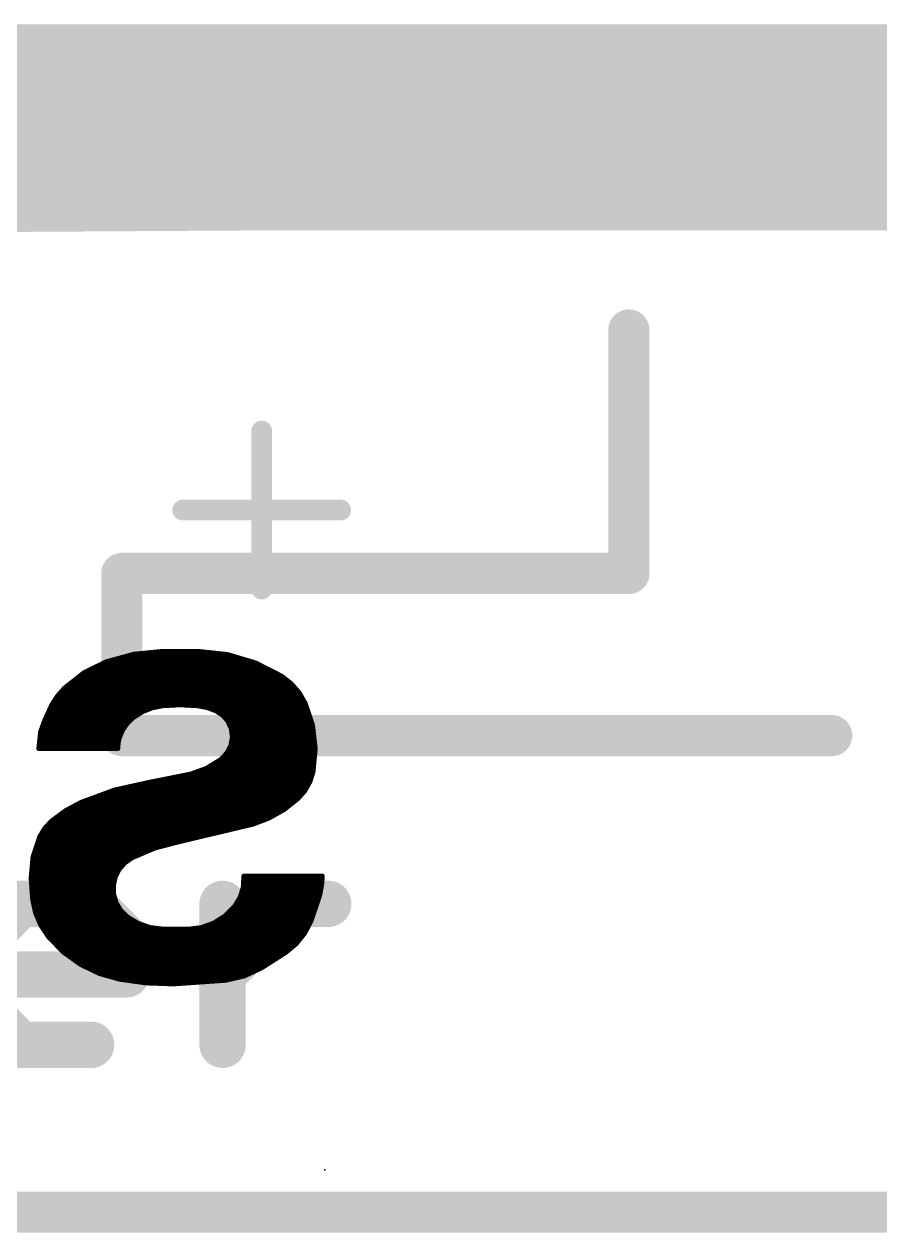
# Model space of a CAD drawing. Extents: x -0.1 to 26.8, y -8.9 to 12.8.
# Drawn here: x 17.88 to 22.1, y -0.1 to 5.86 of the extents above; entities that cross this region are included whole.
import ezdxf

# ---------------------------------------------------------------- set-up
doc = ezdxf.new("R2010")
doc.units = 0
for name, color, linetype in [('1', 12, 'CONTINUOUS'), ('16', 132, 'CONTINUOUS'), ('20', 53, 'CONTINUOUS'), ('21', 41, 'CONTINUOUS'), ('22', 40, 'CONTINUOUS'), ('24', 53, 'CONTINUOUS'), ('51', 53, 'CONTINUOUS')]:
    doc.layers.add(name, color=color, linetype=linetype)

# ---------------------------------------------------------------- blocks, each defined once
blk = doc.blocks.new('RECT')
blk.add_solid([(-0.5, -0.5), (0.5, -0.5), (-0.5, 0.5), (0.5, 0.5)])

msp = doc.modelspace()

# ---------------------------------------------------------------- linework, layer by layer
at = {"layer": '1', "const_width": 1.016}
for points in [[(16.51, 5.35), (22.844, 5.35)], [(16.636, 5.334), (19.16, 5.35)]]:
    msp.add_lwpolyline(points, dxfattribs=at)
at = {"layer": '1', "const_width": 0.508}
msp.add_lwpolyline([(19.1616, 5.096, 1), (19.1584, 5.604)], format="xyb", dxfattribs=at)
at = {"layer": '16', "const_width": 0.2032}
msp.add_lwpolyline([(0, 0), (26.67, 0)], dxfattribs=at)
at = {"layer": '20', "const_width": 0.2032}
msp.add_lwpolyline([(0, 0), (26.67, 0)], dxfattribs=at)
at = {"layer": '21'}
for points, const_width in [([(20.86, 4.35), (20.86, 3.15)], 0.2032), ([(20.86, 3.15), (18.36, 3.15)], 0.2032), ([(18.36, 3.15), (18.36, 2.35)], 0.2032), ([(18.36, 2.35), (21.86, 2.35)], 0.2032), ([(17.6873, 1.3466), (17.861, 1.5204)], 0.2286), ([(17.861, 1.5204), (18.2084, 1.5204)], 0.2286), ([(18.2084, 1.5204), (18.3821, 1.3466)], 0.2286), ([(18.8567, 0.8255), (18.8567, 1.5204)], 0.2286), ([(18.8567, 1.1729), (19.2041, 1.5204)], 0.2286), ([(19.2041, 1.5204), (19.3778, 1.5204)], 0.2286), ([(18.3821, 1.3466), (18.3821, 1.1729)], 0.2286), ([(18.3821, 1.1729), (17.6873, 1.1729)], 0.2286), ([(17.861, 0.8255), (17.6873, 0.9992)], 0.2286), ([(18.2084, 0.8255), (17.861, 0.8255)], 0.2286)]:
    msp.add_lwpolyline(points, dxfattribs=dict(at, const_width=const_width))
for points, const_width in [([(20.9108, 4.35, 1), (20.8092, 4.35)], 0.1016), ([(18.36, 3.2008, 1), (18.36, 3.0992)], 0.1016), ([(18.4108, 3.15, 1), (18.3092, 3.15)], 0.1016), ([(20.86, 3.0992, 1), (20.86, 3.2008)], 0.1016), ([(20.8092, 3.15, 1), (20.9108, 3.15)], 0.1016), ([(18.36, 2.4008, 1), (18.36, 2.2992)], 0.1016), ([(21.86, 2.2992, 1), (21.86, 2.4008)], 0.1016), ([(18.3092, 2.35, 1), (18.4108, 2.35)], 0.1016), ([(17.861, 1.5775, 1), (17.861, 1.4632)], 0.1143), ([(17.9014, 1.4799, 1), (17.8206, 1.5608)], 0.1143), ([(18.2488, 1.5608, 1), (18.168, 1.4799)], 0.1143), ([(18.2084, 1.4632, 1), (18.2084, 1.5775)], 0.1143), ([(18.9138, 1.5204, 1), (18.7995, 1.5204)], 0.1143), ([(19.2041, 1.5775, 1), (19.2041, 1.4632)], 0.1143), ([(19.2445, 1.4799, 1), (19.1637, 1.5608)], 0.1143), ([(19.3778, 1.4632, 1), (19.3778, 1.5775)], 0.1143), ([(18.4393, 1.3466, 1), (18.325, 1.3466)], 0.1143), ([(18.3417, 1.3062, 1), (18.4226, 1.3871)], 0.1143), ([(18.3821, 1.1158, 1), (18.3821, 1.2301)], 0.1143), ([(18.8163, 1.2133, 1), (18.8971, 1.1325)], 0.1143), ([(18.325, 1.1729, 1), (18.4393, 1.1729)], 0.1143), ([(17.861, 0.8827, 1), (17.861, 0.7683)], 0.1143), ([(17.8206, 0.7851, 1), (17.9014, 0.8659)], 0.1143), ([(18.2084, 0.7683, 1), (18.2084, 0.8827)], 0.1143), ([(18.7995, 0.8255, 1), (18.9138, 0.8255)], 0.1143)]:
    msp.add_lwpolyline(points, format="xyb", dxfattribs=dict(at, const_width=const_width))
at = {"layer": '22', "const_width": 0.0254}
for points in [[(18.2837, 2.7138), (18.4188, 2.7507)], [(18.3914, 2.7432), (18.9013, 2.7432)], [(18.4188, 2.7507), (18.5581, 2.7646)], [(18.5581, 2.7646), (18.7384, 2.7646)], [(18.7384, 2.7646), (18.8814, 2.7491)], [(18.8814, 2.7491), (19.0192, 2.708)], [(18.174, 2.66), (18.2837, 2.7138)], [(18.2401, 2.6924), (19.0499, 2.6924)], [(18.2984, 2.7178), (18.9865, 2.7178)], [(19.0192, 2.708), (19.1473, 2.6427)], [(18.078, 2.5843), (18.174, 2.66)], [(18.1184, 2.6162), (19.1814, 2.6162)], [(18.1506, 2.6416), (19.1487, 2.6416)], [(18.1644, 2.4878), (18.619, 2.6199)], [(18.1883, 2.667), (19.0997, 2.667)], [(18.6241, 2.6097), (18.2025, 2.4751)], [(18.6063, 2.6162), (18.6332, 2.6162)], [(18.619, 2.6199), (19.0381, 2.5106)], [(19.0026, 2.4954), (18.6241, 2.6097)], [(19.1473, 2.6427), (19.1948, 2.6058)], [(18.0431, 2.5448), (18.078, 2.5843)], [(18.0613, 2.5654), (18.4853, 2.5654)], [(18.0862, 2.5908), (18.5649, 2.5908)], [(18.4314, 2.5654), (18.828, 2.5654)], [(18.5189, 2.5908), (18.7306, 2.5908)], [(18.6867, 2.5908), (19.2078, 2.5908)], [(18.7708, 2.5654), (19.2299, 2.5654)], [(19.1948, 2.6058), (19.2343, 2.5603)], [(19.2343, 2.5603), (19.2642, 2.5081)], [(17.9789, 2.4217), (18.0145, 2.5005)], [(18.0145, 2.5005), (18.0431, 2.5448)], [(18.0236, 2.5146), (18.3262, 2.5146)], [(18.0401, 2.54), (18.4058, 2.54)], [(18.2566, 2.5146), (19.0228, 2.5146)], [(18.344, 2.54), (18.9254, 2.54)], [(18.5606, 2.4979), (18.509, 2.4876)], [(18.647, 2.5024), (18.5606, 2.4979)], [(18.7333, 2.4979), (18.647, 2.5024)], [(18.7801, 2.489), (18.7333, 2.4979)], [(18.8549, 2.54), (19.2459, 2.54)], [(18.939, 2.5146), (19.2605, 2.5146)], [(18.9543, 2.2211), (19.0026, 2.4954)], [(19.0381, 2.5106), (18.9848, 2.2058)], [(19.2642, 2.5081), (19.3, 2.3998)], [(17.9586, 2.3582), (18.1644, 2.4878)], [(17.9864, 2.4384), (18.1529, 2.4384)], [(17.9979, 2.4638), (18.1872, 2.4638)], [(18.2025, 2.4751), (18.0069, 2.3303)], [(18.0094, 2.4892), (18.2467, 2.4892)], [(18.086, 2.4384), (18.4147, 2.4384)], [(18.1263, 2.4638), (18.4537, 2.4638)], [(18.1692, 2.4892), (18.517, 2.4892)], [(18.4158, 2.4395), (18.3864, 2.4114)], [(18.4601, 2.4679), (18.4158, 2.4395)], [(18.509, 2.4876), (18.4601, 2.4679)], [(18.7793, 2.4892), (19.0344, 2.4892)], [(18.8248, 2.4725), (18.7801, 2.489)], [(18.8575, 2.4512), (18.8248, 2.4725)], [(18.8382, 2.4638), (19.0299, 2.4638)], [(18.8832, 2.4217), (18.8575, 2.4512)], [(18.8687, 2.4384), (19.0255, 2.4384)], [(18.9926, 2.4384), (19.2872, 2.4384)], [(18.997, 2.4638), (19.2788, 2.4638)], [(19.0015, 2.4892), (19.2704, 2.4892)], [(17.9586, 2.3659), (17.9789, 2.4217)], [(17.9665, 2.3876), (18.0843, 2.3876)], [(17.9757, 2.413), (18.1186, 2.413)], [(18.0053, 2.3876), (18.37, 2.3876)], [(18.0456, 2.413), (18.3881, 2.413)], [(18.3632, 2.3779), (18.3472, 2.3405)], [(18.3864, 2.4114), (18.3632, 2.3779)], [(18.9003, 2.3841), (18.8832, 2.4217)], [(18.8872, 2.413), (19.021, 2.413)], [(18.8987, 2.3876), (19.0166, 2.3876)], [(18.9055, 2.3431), (18.9003, 2.3841)], [(18.9836, 2.3876), (19.3014, 2.3876)], [(18.9881, 2.413), (19.2956, 2.413)], [(19.3, 2.3998), (19.3129, 2.2864)], [(17.951, 2.2871), (17.9586, 2.3582)], [(17.9563, 2.3368), (18.3464, 2.3368)], [(18.0069, 2.3303), (17.9586, 2.3659)], [(17.9636, 2.3622), (18.05, 2.3622)], [(17.965, 2.3622), (18.3565, 2.3622)], [(17.9981, 2.3368), (18.0157, 2.3368)], [(18.3412, 2.3141), (18.3396, 2.2871)], [(18.3472, 2.3405), (18.3412, 2.3141)], [(18.8984, 2.3024), (18.9055, 2.3431)], [(18.9031, 2.3622), (19.0122, 2.3622)], [(18.9044, 2.3368), (19.0077, 2.3368)], [(18.9747, 2.3368), (19.3071, 2.3368)], [(18.9791, 2.3622), (19.3043, 2.3622)], [(18.3396, 2.2871), (17.951, 2.2871)], [(17.9536, 2.3114), (18.3411, 2.3114)], [(18.8476, 2.2312), (18.8783, 2.263)], [(18.876, 2.2606), (18.9944, 2.2606)], [(18.8783, 2.263), (18.8984, 2.3024)], [(18.89, 2.286), (18.9988, 2.286)], [(18.9, 2.3114), (19.0033, 2.3114)], [(18.9613, 2.2606), (19.3105, 2.2606)], [(18.9657, 2.286), (19.3128, 2.286)], [(18.9702, 2.3114), (19.31, 2.3114)], [(19.3129, 2.2864), (19.3023, 2.1728)], [(18.1288, 1.741), (18.9543, 2.2211)], [(18.9848, 2.2058), (18.5454, 1.9442)], [(18.7776, 2.1881), (18.8476, 2.2312)], [(18.8129, 2.2098), (18.9855, 2.2098)], [(18.8515, 2.2352), (18.9899, 2.2352)], [(18.9349, 2.2098), (19.3057, 2.2098)], [(18.9568, 2.2352), (19.3081, 2.2352)], [(18.4971, 2.1195), (18.7003, 2.1601)], [(18.5677, 2.1336), (18.8635, 2.1336)], [(18.6948, 2.159), (18.9062, 2.159)], [(18.7003, 2.1601), (18.7776, 2.1881)], [(18.7675, 2.1844), (18.9489, 2.1844)], [(18.8038, 2.1336), (19.2902, 2.1336)], [(18.8475, 2.159), (19.298, 2.159)], [(18.8912, 2.1844), (19.3034, 2.1844)], [(19.3023, 2.1728), (19.2872, 2.1239)], [(18.1593, 2.0204), (18.3248, 2.0814)], [(18.3248, 2.0814), (18.4971, 2.1195)], [(18.3312, 2.0828), (18.7782, 2.0828)], [(18.446, 2.1082), (18.8209, 2.1082)], [(18.7165, 2.0828), (19.2642, 2.0828)], [(18.7602, 2.1082), (19.2784, 2.1082)], [(19.2622, 2.0792), (19.2286, 2.0407)], [(19.2872, 2.1239), (19.2622, 2.0792)], [(18.0836, 1.9799), (18.1593, 2.0204)], [(18.1908, 2.032), (18.6929, 2.032)], [(18.2597, 2.0574), (18.7355, 2.0574)], [(18.6292, 2.032), (19.2177, 2.032)], [(18.6728, 2.0574), (19.2432, 2.0574)], [(19.2286, 2.0407), (19.161, 1.9869)], [(18.0145, 1.929), (18.0836, 1.9799)], [(18.0509, 1.9558), (18.5649, 1.9558)], [(18.0861, 1.9812), (18.6075, 1.9812)], [(18.1335, 2.0066), (18.6502, 2.0066)], [(18.4981, 1.9558), (19.1062, 1.9558)], [(18.5418, 1.9812), (19.1509, 1.9812)], [(18.5855, 2.0066), (19.1857, 2.0066)], [(19.161, 1.9869), (19.0859, 1.9443)], [(17.9813, 1.894), (18.0145, 1.929)], [(17.9917, 1.905), (18.4734, 1.905)], [(18.0164, 1.9304), (18.5201, 1.9304)], [(18.5454, 1.9442), (18.1212, 1.7131)], [(18.4108, 1.905), (18.9685, 1.905)], [(18.4545, 1.9304), (19.0492, 1.9304)], [(19.0051, 1.9137), (18.6419, 1.8274)], [(19.0859, 1.9443), (19.0051, 1.9137)], [(17.9223, 1.7525), (17.9561, 1.8528)], [(17.9561, 1.8528), (17.9813, 1.894)], [(17.957, 1.8542), (18.3802, 1.8542)], [(17.9725, 1.8796), (18.4268, 1.8796)], [(18.3234, 1.8542), (18.7547, 1.8542)], [(18.3671, 1.8796), (18.8616, 1.8796)], [(17.9309, 1.778), (18.2403, 1.778)], [(17.9395, 1.8034), (18.287, 1.8034)], [(17.948, 1.8288), (18.3336, 1.8288)], [(18.1924, 1.778), (18.4799, 1.778)], [(18.2361, 1.8034), (18.55, 1.8034)], [(18.2798, 1.8288), (18.6478, 1.8288)], [(18.5234, 1.7965), (18.4107, 1.7486)], [(18.6419, 1.8274), (18.5234, 1.7965)], [(17.9129, 1.647), (17.9223, 1.7525)], [(17.9201, 1.7272), (18.1471, 1.7272)], [(17.9224, 1.7526), (18.1937, 1.7526)], [(18.111, 1.7055), (18.1288, 1.741)], [(18.1219, 1.7272), (18.3795, 1.7272)], [(18.1487, 1.7526), (18.4201, 1.7526)], [(18.3747, 1.7239), (18.3461, 1.691)], [(18.4107, 1.7486), (18.3747, 1.7239)], [(17.9155, 1.6764), (18.1335, 1.6764)], [(17.9178, 1.7018), (18.125, 1.7018)], [(18.2228, 1.3727), (18.111, 1.7055)], [(18.1122, 1.7018), (18.3555, 1.7018)], [(18.1208, 1.6764), (18.3388, 1.6764)], [(18.1212, 1.7131), (18.2304, 1.388)], [(18.3461, 1.691), (18.3266, 1.652)], [(18.6241, 1.2991), (19.348, 1.6572)], [(19.348, 1.6572), (18.6343, 1.2813)], [(18.9619, 1.6521), (18.9619, 1.6572)], [(18.9619, 1.6572), (19.348, 1.6572)], [(19.348, 1.6572), (19.3455, 1.6216)], [(17.9205, 1.5429), (17.9129, 1.647)], [(17.9133, 1.651), (18.1421, 1.651)], [(17.9145, 1.6256), (18.1506, 1.6256)], [(17.9163, 1.6002), (18.1591, 1.6002)], [(18.1293, 1.651), (18.3264, 1.651)], [(18.1378, 1.6256), (18.3209, 1.6256)], [(18.1464, 1.6002), (18.3178, 1.6002)], [(18.3266, 1.652), (18.3175, 1.6094)], [(18.3175, 1.6094), (18.3193, 1.5658)], [(18.9433, 1.5513), (18.9589, 1.6005)], [(18.9588, 1.6002), (19.2398, 1.6002)], [(18.9589, 1.6005), (18.9619, 1.6521)], [(18.9603, 1.6256), (19.288, 1.6256)], [(18.9618, 1.651), (19.3362, 1.651)], [(19.2328, 1.6002), (19.3418, 1.6002)], [(19.2841, 1.6256), (19.3458, 1.6256)], [(19.3455, 1.6216), (19.3353, 1.5632)], [(19.3355, 1.651), (19.3476, 1.651)], [(17.9182, 1.5748), (18.1677, 1.5748)], [(17.92, 1.5494), (18.1762, 1.5494)], [(17.9348, 1.4765), (17.9205, 1.5429)], [(18.1549, 1.5748), (18.3189, 1.5748)], [(18.1634, 1.5494), (18.3243, 1.5494)], [(18.3193, 1.5658), (18.3319, 1.5242)], [(18.9162, 1.5073), (18.9433, 1.5513)], [(18.9422, 1.5494), (19.1433, 1.5494)], [(18.9507, 1.5748), (19.1916, 1.5748)], [(19.1301, 1.5494), (19.3306, 1.5494)], [(19.1814, 1.5748), (19.3373, 1.5748)], [(19.3353, 1.5632), (19.2921, 1.4362)], [(17.9246, 1.524), (18.1847, 1.524)], [(17.93, 1.4986), (18.1932, 1.4986)], [(18.172, 1.524), (18.332, 1.524)], [(18.1805, 1.4986), (18.3474, 1.4986)], [(18.3319, 1.5242), (18.3544, 1.487)], [(18.3544, 1.487), (18.3853, 1.4565)], [(18.87, 1.461), (18.9162, 1.5073)], [(18.9075, 1.4986), (19.0469, 1.4986)], [(18.9265, 1.524), (19.0951, 1.524)], [(19.0274, 1.4986), (19.3133, 1.4986)], [(19.0787, 1.524), (19.322, 1.524)], [(17.9614, 1.4139), (17.9348, 1.4765)], [(17.9362, 1.4732), (18.2018, 1.4732)], [(17.947, 1.4478), (18.2103, 1.4478)], [(17.9578, 1.4224), (18.2188, 1.4224)], [(18.189, 1.4732), (18.3684, 1.4732)], [(18.1976, 1.4478), (18.3996, 1.4478)], [(18.2061, 1.4224), (18.443, 1.4224)], [(18.3853, 1.4565), (18.4389, 1.4238)], [(18.4389, 1.4238), (18.4983, 1.4032)], [(18.7536, 1.4032), (18.8149, 1.4258)], [(18.8057, 1.4224), (18.9022, 1.4224)], [(18.8149, 1.4258), (18.87, 1.461)], [(18.8493, 1.4478), (18.9504, 1.4478)], [(18.8734, 1.4224), (19.2849, 1.4224)], [(18.8821, 1.4732), (18.9987, 1.4732)], [(18.9247, 1.4478), (19.296, 1.4478)], [(18.976, 1.4732), (19.3047, 1.4732)], [(19.2921, 1.4362), (19.2612, 1.3767)], [(17.9993, 1.3575), (17.9614, 1.4139)], [(17.9727, 1.397), (18.2274, 1.397)], [(17.9898, 1.3716), (18.303, 1.3716)], [(18.2146, 1.397), (18.5491, 1.397)], [(18.6343, 1.2813), (18.2228, 1.3727)], [(18.2278, 1.3716), (18.8057, 1.3716)], [(18.2304, 1.388), (18.6241, 1.2991)], [(18.4983, 1.4032), (18.5606, 1.3956)], [(18.5606, 1.3956), (18.6952, 1.3956)], [(18.6952, 1.3956), (18.7536, 1.4032)], [(18.706, 1.397), (18.854, 1.397)], [(18.7707, 1.3716), (19.2571, 1.3716)], [(18.822, 1.397), (19.2717, 1.397)], [(19.2612, 1.3767), (19.2192, 1.3243)], [(18.0719, 1.2832), (17.9993, 1.3575)], [(18.0103, 1.3462), (18.4155, 1.3462)], [(18.0352, 1.3208), (18.528, 1.3208)], [(18.3421, 1.3462), (18.7575, 1.3462)], [(18.4565, 1.3208), (18.7093, 1.3208)], [(18.668, 1.3208), (19.2149, 1.3208)], [(18.7193, 1.3462), (19.2367, 1.3462)], [(19.2192, 1.3243), (19.1677, 1.2813)], [(18.06, 1.2954), (19.1846, 1.2954)], [(18.1563, 1.2226), (18.0719, 1.2832)], [(18.0903, 1.27), (19.15, 1.27)], [(18.1256, 1.2446), (19.1102, 1.2446)], [(18.5708, 1.2954), (18.6611, 1.2954)], [(19.1677, 1.2813), (19.0483, 1.2051)], [(18.2498, 1.1774), (18.1563, 1.2226)], [(18.1632, 1.2192), (19.0704, 1.2192)], [(18.2159, 1.1938), (19.0239, 1.1938)], [(19.0483, 1.2051), (18.9626, 1.1653)], [(18.3498, 1.1492), (18.2498, 1.1774)], [(18.2819, 1.1684), (18.9692, 1.1684)], [(18.4813, 1.131), (18.3498, 1.1492)], [(18.3946, 1.143), (18.8546, 1.143)], [(18.6139, 1.1263), (18.4813, 1.131)], [(18.8705, 1.1441), (18.6139, 1.1263)], [(18.9626, 1.1653), (18.8705, 1.1441)]]:
    msp.add_lwpolyline(points, dxfattribs=at)
at = {"layer": '22', "const_width": 0.0127}
for points in [[(18.3914, 2.7496, 1), (18.3914, 2.7369)], [(18.4181, 2.757, 1), (18.4194, 2.7444)], [(18.4205, 2.7445, 1), (18.4171, 2.7568)], [(18.5581, 2.771, 1), (18.5581, 2.7583)], [(18.5587, 2.7583, 1), (18.5575, 2.7709)], [(18.7391, 2.7709, 1), (18.7377, 2.7583)], [(18.7384, 2.7583, 1), (18.7384, 2.771)], [(18.8832, 2.7552, 1), (18.8796, 2.743)], [(18.8807, 2.7428, 1), (18.8821, 2.7554)], [(18.9013, 2.7369, 1), (18.9013, 2.7496)], [(18.2401, 2.6987, 1), (18.2401, 2.6861)], [(18.282, 2.7199, 1), (18.2854, 2.7077)], [(18.2865, 2.7081, 1), (18.2809, 2.7195)], [(18.2984, 2.7241, 1), (18.2984, 2.7115)], [(18.9865, 2.7115, 1), (18.9865, 2.7241)], [(19.0221, 2.7137, 1), (19.0163, 2.7024)], [(19.0174, 2.702, 1), (19.021, 2.7141)], [(19.0499, 2.6861, 1), (19.0499, 2.6987)], [(18.1184, 2.6225, 1), (18.1184, 2.6099)], [(18.1506, 2.6479, 1), (18.1506, 2.6353)], [(18.1712, 2.6657, 1), (18.1768, 2.6543)], [(18.1779, 2.655, 1), (18.17, 2.665)], [(18.1883, 2.6734, 1), (18.1883, 2.6607)], [(18.6063, 2.6225, 1), (18.6063, 2.6099)], [(18.6206, 2.626, 1), (18.6174, 2.6138)], [(18.6208, 2.6138, 1), (18.6172, 2.626)], [(18.6259, 2.6158, 1), (18.6223, 2.6036)], [(18.626, 2.6037, 1), (18.6222, 2.6157)], [(18.6332, 2.6099, 1), (18.6332, 2.6225)], [(19.0997, 2.6607, 1), (19.0997, 2.6734)], [(19.1512, 2.6477, 1), (19.1434, 2.6377)], [(19.1444, 2.637, 1), (19.1502, 2.6484)], [(19.1487, 2.6353, 1), (19.1487, 2.6479)], [(19.1814, 2.6099, 1), (19.1814, 2.6225)], [(18.0613, 2.5717, 1), (18.0613, 2.5591)], [(18.0741, 2.5893, 1), (18.0819, 2.5793)], [(18.0828, 2.5801, 1), (18.0732, 2.5885)], [(18.0862, 2.5972, 1), (18.0862, 2.5845)], [(18.4314, 2.5717, 1), (18.4314, 2.5591)], [(18.4853, 2.5591, 1), (18.4853, 2.5717)], [(18.5189, 2.5972, 1), (18.5189, 2.5845)], [(18.5649, 2.5845, 1), (18.5649, 2.5972)], [(18.6867, 2.5972, 1), (18.6867, 2.5845)], [(18.7306, 2.5845, 1), (18.7306, 2.5972)], [(18.7708, 2.5717, 1), (18.7708, 2.5591)], [(18.828, 2.5591, 1), (18.828, 2.5717)], [(19.1996, 2.6099, 1), (19.19, 2.6016)], [(19.1909, 2.6008, 1), (19.1987, 2.6108)], [(19.2078, 2.5845, 1), (19.2078, 2.5972)], [(19.2398, 2.5635, 1), (19.2288, 2.5572)], [(19.2295, 2.5562, 1), (19.2391, 2.5645)], [(19.2299, 2.5591, 1), (19.2299, 2.5717)], [(18.0092, 2.5039, 1), (18.0198, 2.4971)], [(18.0203, 2.4979, 1), (18.0087, 2.5031)], [(18.0236, 2.521, 1), (18.0236, 2.5083)], [(18.0401, 2.5463, 1), (18.0401, 2.5337)], [(18.0384, 2.549, 1), (18.0479, 2.5406)], [(18.0485, 2.5413, 1), (18.0378, 2.5482)], [(18.2566, 2.521, 1), (18.2566, 2.5083)], [(18.3262, 2.5083, 1), (18.3262, 2.521)], [(18.344, 2.5463, 1), (18.344, 2.5337)], [(18.4058, 2.5337, 1), (18.4058, 2.5463)], [(18.5603, 2.5042, 1), (18.5609, 2.4916)], [(18.5618, 2.4917, 1), (18.5594, 2.5041)], [(18.6473, 2.5087, 1), (18.6466, 2.496)], [(18.6473, 2.496, 1), (18.6466, 2.5087)], [(18.7345, 2.5041, 1), (18.7321, 2.4917)], [(18.733, 2.4916, 1), (18.7336, 2.5042)], [(18.8549, 2.5463, 1), (18.8549, 2.5337)], [(18.9254, 2.5337, 1), (18.9254, 2.5463)], [(18.939, 2.521, 1), (18.939, 2.5083)], [(19.0089, 2.4943, 1), (18.9963, 2.4965)], [(19.0008, 2.4893, 1), (19.0044, 2.5015)], [(19.0228, 2.5083, 1), (19.0228, 2.521)], [(19.0444, 2.5095, 1), (19.0318, 2.5117)], [(19.0365, 2.5045, 1), (19.0397, 2.5167)], [(19.2459, 2.5337, 1), (19.2459, 2.5463)], [(19.2702, 2.5101, 1), (19.2582, 2.5061)], [(19.2587, 2.5049, 1), (19.2697, 2.5113)], [(19.2605, 2.5083, 1), (19.2605, 2.521)], [(17.9864, 2.4447, 1), (17.9864, 2.4321)], [(17.9979, 2.4701, 1), (17.9979, 2.4575)], [(18.0094, 2.4956, 1), (18.0094, 2.4829)], [(18.086, 2.4447, 1), (18.086, 2.4321)], [(18.1263, 2.4701, 1), (18.1263, 2.4575)], [(18.1529, 2.4321, 1), (18.1529, 2.4447)], [(18.1626, 2.4939, 1), (18.1662, 2.4817)], [(18.1678, 2.4824, 1), (18.161, 2.4932)], [(18.1692, 2.4956, 1), (18.1692, 2.4829)], [(18.1872, 2.4575, 1), (18.1872, 2.4701)], [(18.2006, 2.4811, 1), (18.2044, 2.4691)], [(18.2063, 2.47, 1), (18.1987, 2.4802)], [(18.2467, 2.4829, 1), (18.2467, 2.4956)], [(18.4124, 2.4448, 1), (18.4192, 2.4342)], [(18.4202, 2.4349, 1), (18.4114, 2.4441)], [(18.4147, 2.4321, 1), (18.4147, 2.4447)], [(18.4578, 2.4738, 1), (18.4625, 2.462)], [(18.4537, 2.4575, 1), (18.4537, 2.4701)], [(18.4636, 2.4626, 1), (18.4567, 2.4733)], [(18.5077, 2.4938, 1), (18.5102, 2.4814)], [(18.5113, 2.4817, 1), (18.5066, 2.4935)], [(18.517, 2.4829, 1), (18.517, 2.4956)], [(18.7793, 2.4956, 1), (18.7793, 2.4829)], [(18.7823, 2.495, 1), (18.7779, 2.4831)], [(18.7789, 2.4828, 1), (18.7813, 2.4953)], [(18.8283, 2.4778, 1), (18.8213, 2.4672)], [(18.8226, 2.4665, 1), (18.827, 2.4785)], [(18.8382, 2.4701, 1), (18.8382, 2.4575)], [(18.8623, 2.4553, 1), (18.8528, 2.447)], [(18.8541, 2.4459, 1), (18.861, 2.4565)], [(18.8687, 2.4447, 1), (18.8687, 2.4321)], [(18.9926, 2.4447, 1), (18.9926, 2.4321)], [(18.997, 2.4701, 1), (18.997, 2.4575)], [(19.0015, 2.4956, 1), (19.0015, 2.4829)], [(19.0255, 2.4321, 1), (19.0255, 2.4447)], [(19.0299, 2.4575, 1), (19.0299, 2.4701)], [(19.0344, 2.4829, 1), (19.0344, 2.4956)], [(19.2704, 2.4829, 1), (19.2704, 2.4956)], [(19.2788, 2.4575, 1), (19.2788, 2.4701)], [(19.2872, 2.4321, 1), (19.2872, 2.4447)], [(17.9665, 2.3939, 1), (17.9665, 2.3813)], [(17.9757, 2.4194, 1), (17.9757, 2.4067)], [(17.9731, 2.4243, 1), (17.9847, 2.4191)], [(17.9849, 2.4195, 1), (17.9729, 2.4239)], [(18.0053, 2.3939, 1), (18.0053, 2.3813)], [(18.0456, 2.4194, 1), (18.0456, 2.4067)], [(18.0843, 2.3813, 1), (18.0843, 2.3939)], [(18.1186, 2.4067, 1), (18.1186, 2.4194)], [(18.358, 2.3815, 1), (18.3685, 2.3743)], [(18.3691, 2.3754, 1), (18.3574, 2.3804)], [(18.37, 2.3813, 1), (18.37, 2.3939)], [(18.382, 2.4159, 1), (18.3908, 2.4068)], [(18.3916, 2.4077, 1), (18.3812, 2.415)], [(18.3881, 2.4067, 1), (18.3881, 2.4194)], [(18.889, 2.4243, 1), (18.8774, 2.4191)], [(18.8784, 2.4175, 1), (18.888, 2.4259)], [(18.8872, 2.4194, 1), (18.8872, 2.4067)], [(18.8987, 2.3939, 1), (18.8987, 2.3813)], [(18.9066, 2.3849, 1), (18.894, 2.3833)], [(18.8945, 2.3815, 1), (18.9061, 2.3867)], [(18.9836, 2.3939, 1), (18.9836, 2.3813)], [(18.9881, 2.4194, 1), (18.9881, 2.4067)], [(19.0166, 2.3813, 1), (19.0166, 2.3939)], [(19.021, 2.4067, 1), (19.021, 2.4194)], [(19.3063, 2.4005, 1), (19.2937, 2.399)], [(19.294, 2.3978, 1), (19.306, 2.4018)], [(19.2956, 2.4067, 1), (19.2956, 2.4194)], [(19.3014, 2.3813, 1), (19.3014, 2.3939)], [(17.9563, 2.3432, 1), (17.9563, 2.3305)], [(17.9624, 2.371, 1), (17.9548, 2.3608)], [(17.9526, 2.3681, 1), (17.9646, 2.3637)], [(17.9649, 2.3575, 1), (17.9523, 2.3589)], [(17.9552, 2.3636, 1), (17.962, 2.3528)], [(17.9636, 2.3685, 1), (17.9636, 2.3559)], [(17.965, 2.3685, 1), (17.965, 2.3559)], [(17.9981, 2.3432, 1), (17.9981, 2.3305)], [(18.0031, 2.3354, 1), (18.0107, 2.3252)], [(18.0031, 2.3252, 1), (18.0107, 2.3354)], [(18.0157, 2.3305, 1), (18.0157, 2.3432)], [(18.05, 2.3559, 1), (18.05, 2.3685)], [(18.3476, 2.3137, 1), (18.3349, 2.3145)], [(18.3414, 2.343, 1), (18.353, 2.338)], [(18.3534, 2.3391, 1), (18.341, 2.3419)], [(18.3464, 2.3305, 1), (18.3464, 2.3432)], [(18.3565, 2.3559, 1), (18.3565, 2.3685)], [(18.9031, 2.3685, 1), (18.9031, 2.3559)], [(18.9044, 2.3432, 1), (18.9044, 2.3305)], [(18.8992, 2.3423, 1), (18.9118, 2.3439)], [(18.9118, 2.342, 1), (18.8993, 2.3442)], [(18.9747, 2.3432, 1), (18.9747, 2.3305)], [(18.9791, 2.3685, 1), (18.9791, 2.3559)], [(19.0077, 2.3305, 1), (19.0077, 2.3432)], [(19.0122, 2.3559, 1), (19.0122, 2.3685)], [(19.3043, 2.3559, 1), (19.3043, 2.3685)], [(19.3071, 2.3305, 1), (19.3071, 2.3432)], [(17.951, 2.2934, 1), (17.951, 2.2808)], [(17.9447, 2.2878, 1), (17.9573, 2.2864)], [(17.9536, 2.3177, 1), (17.9536, 2.3051)], [(18.3333, 2.2875, 1), (18.3459, 2.2867)], [(18.335, 2.3155, 1), (18.3474, 2.3127)], [(18.3396, 2.2808, 1), (18.3396, 2.2934)], [(18.3411, 2.3051, 1), (18.3411, 2.3177)], [(18.876, 2.267, 1), (18.876, 2.2543)], [(18.8726, 2.2659, 1), (18.884, 2.2601)], [(18.8829, 2.2586, 1), (18.8737, 2.2674)], [(18.89, 2.2923, 1), (18.89, 2.2797)], [(18.8921, 2.3035, 1), (18.9047, 2.3013)], [(18.9041, 2.2995, 1), (18.8927, 2.3053)], [(18.9, 2.3177, 1), (18.9, 2.3051)], [(18.9613, 2.267, 1), (18.9613, 2.2543)], [(18.9657, 2.2923, 1), (18.9657, 2.2797)], [(18.9702, 2.3177, 1), (18.9702, 2.3051)], [(18.9944, 2.2543, 1), (18.9944, 2.267)], [(18.9988, 2.2797, 1), (18.9988, 2.2923)], [(19.0033, 2.3051, 1), (19.0033, 2.3177)], [(19.3192, 2.2858, 1), (19.3066, 2.287)], [(19.3066, 2.2857, 1), (19.3192, 2.2871)], [(19.31, 2.3051, 1), (19.31, 2.3177)], [(19.3105, 2.2543, 1), (19.3105, 2.267)], [(19.3128, 2.2797, 1), (19.3128, 2.2923)], [(18.8129, 2.2161, 1), (18.8129, 2.2035)], [(18.843, 2.2356, 1), (18.8522, 2.2268)], [(18.8509, 2.2258, 1), (18.8443, 2.2366)], [(18.8515, 2.2416, 1), (18.8515, 2.2289)], [(18.9349, 2.2161, 1), (18.9349, 2.2035)], [(18.948, 2.2222, 1), (18.9606, 2.22)], [(18.9568, 2.2416, 1), (18.9568, 2.2289)], [(18.9575, 2.2156, 1), (18.9511, 2.2266)], [(18.9785, 2.2069, 1), (18.9911, 2.2047)], [(18.988, 2.2003, 1), (18.9816, 2.2113)], [(18.9855, 2.2035, 1), (18.9855, 2.2161)], [(18.9899, 2.2289, 1), (18.9899, 2.2416)], [(19.3057, 2.2035, 1), (19.3057, 2.2161)], [(19.3081, 2.2289, 1), (19.3081, 2.2416)], [(18.5677, 2.1399, 1), (18.5677, 2.1273)], [(18.6948, 2.1654, 1), (18.6948, 2.1527)], [(18.6981, 2.1661, 1), (18.7025, 2.1541)], [(18.7015, 2.1539, 1), (18.6991, 2.1663)], [(18.7675, 2.1907, 1), (18.7675, 2.1781)], [(18.7743, 2.1935, 1), (18.7809, 2.1827)], [(18.7798, 2.1821, 1), (18.7755, 2.194)], [(18.8038, 2.1399, 1), (18.8038, 2.1273)], [(18.8475, 2.1654, 1), (18.8475, 2.1527)], [(18.8635, 2.1273, 1), (18.8635, 2.1399)], [(18.8912, 2.1907, 1), (18.8912, 2.1781)], [(18.9062, 2.1527, 1), (18.9062, 2.1654)], [(18.9489, 2.1781, 1), (18.9489, 2.1907)], [(19.2902, 2.1273, 1), (19.2902, 2.1399)], [(19.296, 2.1734, 1), (19.3086, 2.1722)], [(19.3084, 2.1709, 1), (19.2962, 2.1747)], [(19.298, 2.1527, 1), (19.298, 2.1654)], [(19.3034, 2.1781, 1), (19.3034, 2.1907)], [(18.3235, 2.0876, 1), (18.3262, 2.0752)], [(18.327, 2.0754, 1), (18.3227, 2.0873)], [(18.3312, 2.0892, 1), (18.3312, 2.0765)], [(18.446, 2.1145, 1), (18.446, 2.1019)], [(18.4959, 2.1257, 1), (18.4983, 2.1133)], [(18.4985, 2.1133, 1), (18.4957, 2.1257)], [(18.7165, 2.0892, 1), (18.7165, 2.0765)], [(18.7602, 2.1145, 1), (18.7602, 2.1019)], [(18.7782, 2.0765, 1), (18.7782, 2.0892)], [(18.8209, 2.1019, 1), (18.8209, 2.1145)], [(19.2567, 2.0823, 1), (19.2678, 2.0762)], [(19.267, 2.0751, 1), (19.2575, 2.0834)], [(19.2642, 2.0765, 1), (19.2642, 2.0892)], [(19.2784, 2.1019, 1), (19.2784, 2.1145)], [(19.2811, 2.1258, 1), (19.2932, 2.122)], [(19.2927, 2.1208, 1), (19.2816, 2.127)], [(18.1571, 2.0264, 1), (18.1615, 2.0144)], [(18.1623, 2.0148, 1), (18.1563, 2.026)], [(18.1908, 2.0383, 1), (18.1908, 2.0257)], [(18.2597, 2.0637, 1), (18.2597, 2.0511)], [(18.6292, 2.0383, 1), (18.6292, 2.0257)], [(18.6728, 2.0637, 1), (18.6728, 2.0511)], [(18.6929, 2.0257, 1), (18.6929, 2.0383)], [(18.7355, 2.0511, 1), (18.7355, 2.0637)], [(19.2177, 2.0257, 1), (19.2177, 2.0383)], [(19.2238, 2.0449, 1), (19.2334, 2.0365)], [(19.2326, 2.0357, 1), (19.2246, 2.0457)], [(19.2432, 2.0511, 1), (19.2432, 2.0637)], [(18.0509, 1.9622, 1), (18.0509, 1.9494)], [(18.0806, 1.9855, 1), (18.0866, 1.9743)], [(18.0861, 1.9876, 1), (18.0861, 1.9748)], [(18.0874, 1.9748, 1), (18.0799, 1.985)], [(18.1335, 2.013, 1), (18.1335, 2.0003)], [(18.4981, 1.9622, 1), (18.4981, 1.9494)], [(18.5418, 1.9876, 1), (18.5418, 1.9748)], [(18.5649, 1.9494, 1), (18.5649, 1.9622)], [(18.5855, 2.013, 1), (18.5855, 2.0003)], [(18.6075, 1.9748, 1), (18.6075, 1.9876)], [(18.6502, 2.0003, 1), (18.6502, 2.013)], [(19.1062, 1.9494, 1), (19.1062, 1.9622)], [(19.1509, 1.9748, 1), (19.1509, 1.9876)], [(19.157, 1.9919, 1), (19.1649, 1.982)], [(19.1641, 1.9814, 1), (19.1579, 1.9925)], [(19.1857, 2.0003, 1), (19.1857, 2.013)], [(17.9917, 1.9114, 1), (17.9917, 1.8986)], [(18.0107, 1.9341, 1), (18.0183, 1.9239)], [(18.0191, 1.9246, 1), (18.0099, 1.9334)], [(18.0164, 1.9368, 1), (18.0164, 1.9241)], [(18.4108, 1.9114, 1), (18.4108, 1.8986)], [(18.4545, 1.9368, 1), (18.4545, 1.9241)], [(18.4734, 1.8986, 1), (18.4734, 1.9114)], [(18.5201, 1.9241, 1), (18.5201, 1.9368)], [(18.5422, 1.9497, 1), (18.5486, 1.9387)], [(18.5484, 1.9386, 1), (18.5424, 1.9498)], [(18.9685, 1.8986, 1), (18.9685, 1.9114)], [(19.0029, 1.9196, 1), (19.0073, 1.9078)], [(19.0066, 1.9075, 1), (19.0036, 1.9199)], [(19.0492, 1.9241, 1), (19.0492, 1.9368)], [(19.0828, 1.9498, 1), (19.089, 1.9387)], [(19.0881, 1.9383, 1), (19.0836, 1.9502)], [(17.9507, 1.8561, 1), (17.9615, 1.8495)], [(17.9621, 1.8508, 1), (17.9501, 1.8548)], [(17.957, 1.8606, 1), (17.957, 1.8478)], [(17.9725, 1.886, 1), (17.9725, 1.8733)], [(17.9767, 1.8984, 1), (17.9859, 1.8896)], [(17.9867, 1.8907, 1), (17.9758, 1.8973)], [(18.3234, 1.8606, 1), (18.3234, 1.8478)], [(18.3671, 1.886, 1), (18.3671, 1.8733)], [(18.3802, 1.8478, 1), (18.3802, 1.8606)], [(18.4268, 1.8733, 1), (18.4268, 1.886)], [(18.7547, 1.8478, 1), (18.7547, 1.8606)], [(18.8616, 1.8733, 1), (18.8616, 1.886)], [(17.9309, 1.7844, 1), (17.9309, 1.7716)], [(17.9395, 1.8098, 1), (17.9395, 1.7971)], [(17.948, 1.8352, 1), (17.948, 1.8224)], [(18.1924, 1.7844, 1), (18.1924, 1.7716)], [(18.2361, 1.8098, 1), (18.2361, 1.7971)], [(18.2403, 1.7716, 1), (18.2403, 1.7844)], [(18.2798, 1.8352, 1), (18.2798, 1.8224)], [(18.287, 1.7971, 1), (18.287, 1.8098)], [(18.3336, 1.8224, 1), (18.3336, 1.8352)], [(18.4799, 1.7716, 1), (18.4799, 1.7844)], [(18.5218, 1.8026, 1), (18.525, 1.7903)], [(18.5259, 1.7906, 1), (18.5209, 1.8023)], [(18.55, 1.7971, 1), (18.55, 1.8098)], [(18.6404, 1.8336, 1), (18.6434, 1.8212)], [(18.6435, 1.8213, 1), (18.6403, 1.8335)], [(18.6478, 1.8224, 1), (18.6478, 1.8352)], [(17.9201, 1.7336, 1), (17.9201, 1.7208)], [(17.9286, 1.7519, 1), (17.916, 1.753)], [(17.9163, 1.7545, 1), (17.9283, 1.7504)], [(17.9224, 1.759, 1), (17.9224, 1.7463)], [(18.1219, 1.7336, 1), (18.1219, 1.7208)], [(18.1256, 1.7465, 1), (18.132, 1.7355)], [(18.1345, 1.7382, 1), (18.1231, 1.7438)], [(18.1487, 1.759, 1), (18.1487, 1.7463)], [(18.1471, 1.7208, 1), (18.1471, 1.7336)], [(18.1937, 1.7463, 1), (18.1937, 1.759)], [(18.3711, 1.7292, 1), (18.3783, 1.7187)], [(18.3795, 1.7198, 1), (18.3699, 1.7281)], [(18.3795, 1.7208, 1), (18.3795, 1.7336)], [(18.4082, 1.7544, 1), (18.4132, 1.7428)], [(18.4143, 1.7434, 1), (18.4071, 1.7538)], [(18.4201, 1.7463, 1), (18.4201, 1.759)], [(17.9155, 1.6828, 1), (17.9155, 1.6701)], [(17.9178, 1.7082, 1), (17.9178, 1.6954)], [(18.117, 1.7075, 1), (18.105, 1.7035)], [(18.1053, 1.7083, 1), (18.1167, 1.7027)], [(18.1122, 1.7082, 1), (18.1122, 1.6954)], [(18.1208, 1.6828, 1), (18.1208, 1.6701)], [(18.1272, 1.7151, 1), (18.1152, 1.7111)], [(18.1182, 1.7187, 1), (18.1242, 1.7075)], [(18.125, 1.6954, 1), (18.125, 1.7082)], [(18.1335, 1.6701, 1), (18.1335, 1.6828)], [(18.3388, 1.6701, 1), (18.3388, 1.6828)], [(18.3413, 1.6952, 1), (18.3509, 1.6869)], [(18.3518, 1.6882, 1), (18.3404, 1.6939)], [(18.3555, 1.6954, 1), (18.3555, 1.7082)], [(18.9619, 1.6636, 1), (18.9619, 1.6508)], [(18.9683, 1.6572, 1), (18.9555, 1.6572)], [(19.3543, 1.6568, 1), (19.3417, 1.6576)], [(19.351, 1.6516, 1), (19.345, 1.6628)], [(19.3508, 1.6515, 1), (19.3452, 1.6629)], [(19.348, 1.6508, 1), (19.348, 1.6636)], [(17.9192, 1.6475, 1), (17.9066, 1.6465)], [(17.9066, 1.6476, 1), (17.9192, 1.6464)], [(17.9133, 1.6574, 1), (17.9133, 1.6446)], [(17.9145, 1.632, 1), (17.9145, 1.6193)], [(17.9163, 1.6066, 1), (17.9163, 1.5938)], [(18.1293, 1.6574, 1), (18.1293, 1.6446)], [(18.1378, 1.632, 1), (18.1378, 1.6193)], [(18.1464, 1.6066, 1), (18.1464, 1.5938)], [(18.1421, 1.6446, 1), (18.1421, 1.6574)], [(18.1506, 1.6193, 1), (18.1506, 1.632)], [(18.1591, 1.5938, 1), (18.1591, 1.6066)], [(18.3238, 1.6096, 1), (18.3111, 1.6091)], [(18.3112, 1.6107, 1), (18.3237, 1.6081)], [(18.3178, 1.5938, 1), (18.3178, 1.6066)], [(18.3209, 1.6549, 1), (18.3323, 1.6492)], [(18.3328, 1.6507, 1), (18.3204, 1.6534)], [(18.3209, 1.6193, 1), (18.3209, 1.632)], [(18.3264, 1.6446, 1), (18.3264, 1.6574)], [(18.9588, 1.6066, 1), (18.9588, 1.5938)], [(18.9649, 1.5986, 1), (18.9528, 1.6024)], [(18.9603, 1.632, 1), (18.9603, 1.6193)], [(18.9618, 1.6574, 1), (18.9618, 1.6446)], [(18.9555, 1.6521, 1), (18.9683, 1.6521)], [(18.9682, 1.6517, 1), (18.9556, 1.6525)], [(19.2328, 1.6066, 1), (19.2328, 1.5938)], [(19.2398, 1.5938, 1), (19.2398, 1.6066)], [(19.2841, 1.632, 1), (19.2841, 1.6193)], [(19.288, 1.6193, 1), (19.288, 1.632)], [(19.3355, 1.6574, 1), (19.3355, 1.6446)], [(19.3362, 1.6446, 1), (19.3362, 1.6574)], [(19.3392, 1.622, 1), (19.3518, 1.6212)], [(19.3518, 1.6205, 1), (19.3392, 1.6227)], [(19.3418, 1.5938, 1), (19.3418, 1.6066)], [(19.3458, 1.6193, 1), (19.3458, 1.632)], [(19.3476, 1.6446, 1), (19.3476, 1.6574)], [(17.9182, 1.5812, 1), (17.9182, 1.5684)], [(17.92, 1.5558, 1), (17.92, 1.5431)], [(17.9267, 1.5442, 1), (17.9143, 1.5416)], [(17.9142, 1.5424, 1), (17.9268, 1.5434)], [(18.1549, 1.5812, 1), (18.1549, 1.5684)], [(18.1634, 1.5558, 1), (18.1634, 1.5431)], [(18.1677, 1.5684, 1), (18.1677, 1.5812)], [(18.1762, 1.5431, 1), (18.1762, 1.5558)], [(18.3254, 1.5676, 1), (18.3132, 1.564)], [(18.313, 1.5655, 1), (18.3256, 1.5661)], [(18.3189, 1.5684, 1), (18.3189, 1.5812)], [(18.3243, 1.5431, 1), (18.3243, 1.5558)], [(18.9422, 1.5558, 1), (18.9422, 1.5431)], [(18.9373, 1.5532, 1), (18.9494, 1.5494)], [(18.9487, 1.5479, 1), (18.9379, 1.5546)], [(18.9507, 1.5812, 1), (18.9507, 1.5684)], [(18.9525, 1.6009, 1), (18.9652, 1.6002)], [(19.1301, 1.5558, 1), (19.1301, 1.5431)], [(19.1433, 1.5431, 1), (19.1433, 1.5558)], [(19.1814, 1.5812, 1), (19.1814, 1.5684)], [(19.1916, 1.5684, 1), (19.1916, 1.5812)], [(19.329, 1.5643, 1), (19.3416, 1.5621)], [(19.3413, 1.5612, 1), (19.3293, 1.5652)], [(19.3306, 1.5431, 1), (19.3306, 1.5558)], [(19.3373, 1.5684, 1), (19.3373, 1.5812)], [(17.9246, 1.5304, 1), (17.9246, 1.5176)], [(17.93, 1.505, 1), (17.93, 1.4923)], [(18.172, 1.5304, 1), (18.172, 1.5176)], [(18.1805, 1.505, 1), (18.1805, 1.4923)], [(18.1847, 1.5176, 1), (18.1847, 1.5304)], [(18.1932, 1.4923, 1), (18.1932, 1.505)], [(18.3373, 1.5275, 1), (18.3265, 1.5209)], [(18.3258, 1.5224, 1), (18.338, 1.5261)], [(18.332, 1.5176, 1), (18.332, 1.5304)], [(18.3474, 1.4923, 1), (18.3474, 1.505)], [(18.3588, 1.4915, 1), (18.3499, 1.4825)], [(18.3489, 1.4837, 1), (18.3598, 1.4903)], [(18.9075, 1.505, 1), (18.9075, 1.4923)], [(18.9108, 1.5106, 1), (18.9216, 1.504)], [(18.9207, 1.5028, 1), (18.9117, 1.5118)], [(18.9265, 1.5304, 1), (18.9265, 1.5176)], [(19.0274, 1.505, 1), (19.0274, 1.4923)], [(19.0469, 1.4923, 1), (19.0469, 1.505)], [(19.0787, 1.5304, 1), (19.0787, 1.5176)], [(19.0951, 1.5176, 1), (19.0951, 1.5304)], [(19.3133, 1.4923, 1), (19.3133, 1.505)], [(19.322, 1.5176, 1), (19.322, 1.5304)], [(17.9406, 1.4789, 1), (17.9289, 1.474)], [(17.9286, 1.4751, 1), (17.941, 1.4778)], [(17.9362, 1.4796, 1), (17.9362, 1.4668)], [(17.947, 1.4542, 1), (17.947, 1.4414)], [(17.9578, 1.4288, 1), (17.9578, 1.4161)], [(18.189, 1.4796, 1), (18.189, 1.4668)], [(18.1976, 1.4542, 1), (18.1976, 1.4414)], [(18.2061, 1.4288, 1), (18.2061, 1.4161)], [(18.2018, 1.4668, 1), (18.2018, 1.4796)], [(18.2103, 1.4414, 1), (18.2103, 1.4542)], [(18.2188, 1.4161, 1), (18.2188, 1.4288)], [(18.3684, 1.4668, 1), (18.3684, 1.4796)], [(18.3886, 1.4619, 1), (18.382, 1.4511)], [(18.3808, 1.452, 1), (18.3898, 1.461)], [(18.3996, 1.4414, 1), (18.3996, 1.4542)], [(18.441, 1.4298, 1), (18.4369, 1.4178)], [(18.4356, 1.4184, 1), (18.4422, 1.4293)], [(18.443, 1.4161, 1), (18.443, 1.4288)], [(18.8057, 1.4288, 1), (18.8057, 1.4161)], [(18.8115, 1.4311, 1), (18.8184, 1.4204)], [(18.8171, 1.4198, 1), (18.8128, 1.4317)], [(18.8493, 1.4542, 1), (18.8493, 1.4414)], [(18.8655, 1.4655, 1), (18.8745, 1.4566)], [(18.8734, 1.4557, 1), (18.8666, 1.4664)], [(18.8734, 1.4288, 1), (18.8734, 1.4161)], [(18.8821, 1.4796, 1), (18.8821, 1.4668)], [(18.9022, 1.4161, 1), (18.9022, 1.4288)], [(18.9247, 1.4542, 1), (18.9247, 1.4414)], [(18.9504, 1.4414, 1), (18.9504, 1.4542)], [(18.976, 1.4796, 1), (18.976, 1.4668)], [(18.9987, 1.4668, 1), (18.9987, 1.4796)], [(19.2849, 1.4161, 1), (19.2849, 1.4288)], [(19.2861, 1.4382, 1), (19.2981, 1.4342)], [(19.2977, 1.4333, 1), (19.2865, 1.4391)], [(19.296, 1.4414, 1), (19.296, 1.4542)], [(19.3047, 1.4668, 1), (19.3047, 1.4796)], [(17.9666, 1.4174, 1), (17.9561, 1.4104)], [(17.9555, 1.4114, 1), (17.9672, 1.4164)], [(17.9727, 1.4034, 1), (17.9727, 1.3906)], [(17.9898, 1.378, 1), (17.9898, 1.3653)], [(18.2146, 1.4034, 1), (18.2146, 1.3906)], [(18.2242, 1.3789, 1), (18.2214, 1.3665)], [(18.2168, 1.3707, 1), (18.2288, 1.3747)], [(18.2278, 1.378, 1), (18.2278, 1.3653)], [(18.2318, 1.3942, 1), (18.229, 1.3818)], [(18.2244, 1.386, 1), (18.2364, 1.39)], [(18.2274, 1.3906, 1), (18.2274, 1.4034)], [(18.303, 1.3653, 1), (18.303, 1.378)], [(18.499, 1.4095, 1), (18.4975, 1.3969)], [(18.4962, 1.3972, 1), (18.5003, 1.4092)], [(18.5491, 1.3906, 1), (18.5491, 1.4034)], [(18.5606, 1.402, 1), (18.5606, 1.3893)], [(18.5598, 1.3893, 1), (18.5614, 1.4019)], [(18.6944, 1.4019, 1), (18.696, 1.3893)], [(18.6952, 1.3893, 1), (18.6952, 1.402)], [(18.706, 1.4034, 1), (18.706, 1.3906)], [(18.7514, 1.4092, 1), (18.7558, 1.3972)], [(18.7544, 1.3969, 1), (18.7528, 1.4095)], [(18.7707, 1.378, 1), (18.7707, 1.3653)], [(18.8057, 1.3653, 1), (18.8057, 1.378)], [(18.822, 1.4034, 1), (18.822, 1.3906)], [(18.854, 1.3906, 1), (18.854, 1.4034)], [(19.2555, 1.3796, 1), (19.2668, 1.3737)], [(19.2661, 1.3727, 1), (19.2562, 1.3806)], [(19.2571, 1.3653, 1), (19.2571, 1.378)], [(19.2717, 1.3906, 1), (19.2717, 1.4034)], [(18.0038, 1.3619, 1), (17.9948, 1.3531)], [(17.994, 1.354, 1), (18.0046, 1.361)], [(18.0103, 1.3526, 1), (18.0103, 1.3398)], [(18.0352, 1.3272, 1), (18.0352, 1.3144)], [(18.3421, 1.3526, 1), (18.3421, 1.3398)], [(18.4155, 1.3398, 1), (18.4155, 1.3526)], [(18.4565, 1.3272, 1), (18.4565, 1.3144)], [(18.528, 1.3144, 1), (18.528, 1.3272)], [(18.6213, 1.3048, 1), (18.6269, 1.2934)], [(18.6227, 1.2929, 1), (18.6255, 1.3053)], [(18.668, 1.3272, 1), (18.668, 1.3144)], [(18.7093, 1.3144, 1), (18.7093, 1.3272)], [(18.7193, 1.3526, 1), (18.7193, 1.3398)], [(18.7575, 1.3398, 1), (18.7575, 1.3526)], [(19.2142, 1.3283, 1), (19.2241, 1.3204)], [(19.2149, 1.3144, 1), (19.2149, 1.3272)], [(19.2232, 1.3195, 1), (19.2151, 1.3292)], [(19.2367, 1.3398, 1), (19.2367, 1.3526)], [(18.06, 1.3018, 1), (18.06, 1.2891)], [(18.0756, 1.2884, 1), (18.0682, 1.278)], [(18.0674, 1.2788, 1), (18.0764, 1.2876)], [(18.0903, 1.2764, 1), (18.0903, 1.2636)], [(18.1256, 1.251, 1), (18.1256, 1.2383)], [(18.5708, 1.3018, 1), (18.5708, 1.2891)], [(18.6313, 1.2869, 1), (18.6373, 1.2757)], [(18.6329, 1.2751, 1), (18.6357, 1.2875)], [(18.6611, 1.2891, 1), (18.6611, 1.3018)], [(19.1102, 1.2383, 1), (19.1102, 1.251)], [(19.15, 1.2636, 1), (19.15, 1.2764)], [(19.1636, 1.2862, 1), (19.1718, 1.2764)], [(19.1711, 1.2759, 1), (19.1643, 1.2867)], [(19.1846, 1.2891, 1), (19.1846, 1.3018)], [(18.159, 1.2283, 1), (18.1535, 1.2168)], [(18.1526, 1.2174, 1), (18.16, 1.2277)], [(18.1632, 1.2256, 1), (18.1632, 1.2128)], [(18.2159, 1.2002, 1), (18.2159, 1.1874)], [(19.0239, 1.1874, 1), (19.0239, 1.2002)], [(19.0449, 1.2105, 1), (19.0517, 1.1997)], [(19.051, 1.1993, 1), (19.0456, 1.2109)], [(19.0704, 1.2128, 1), (19.0704, 1.2256)], [(18.2516, 1.1836, 1), (18.2481, 1.1713)], [(18.2471, 1.1717, 1), (18.2526, 1.1832)], [(18.2819, 1.1748, 1), (18.2819, 1.1621)], [(18.3507, 1.1555, 1), (18.3489, 1.1429)], [(18.3481, 1.1431, 1), (18.3515, 1.1553)], [(18.3946, 1.1494, 1), (18.3946, 1.1366)], [(18.4815, 1.1373, 1), (18.481, 1.1246)], [(18.4804, 1.1247, 1), (18.4821, 1.1373)], [(18.6135, 1.1326, 1), (18.6143, 1.12)], [(18.6137, 1.12, 1), (18.6141, 1.1326)], [(18.8546, 1.1366, 1), (18.8546, 1.1494)], [(18.8691, 1.1503, 1), (18.8719, 1.1379)], [(18.8709, 1.1378, 1), (18.8701, 1.1504)], [(18.9599, 1.1711, 1), (18.9653, 1.1596)], [(18.964, 1.1591, 1), (18.9612, 1.1715)], [(18.9692, 1.1621, 1), (18.9692, 1.1748)]]:
    msp.add_lwpolyline(points, format="xyb", dxfattribs=at)
at = {"layer": '24'}
msp.add_point((19.3607, 0.2094), dxfattribs=at)
at = {"layer": '51', "const_width": 0.1016}
for points in [[(19.0495, 3.0724), (19.0495, 3.852)], [(18.6597, 3.4622), (19.4393, 3.4622)]]:
    msp.add_lwpolyline(points, dxfattribs=at)
at = {"layer": '51', "const_width": 0.0508}
for points in [[(19.0749, 3.852, 1), (19.0241, 3.852)], [(18.6597, 3.4876, 1), (18.6597, 3.4368)], [(19.4393, 3.4368, 1), (19.4393, 3.4876)], [(19.0241, 3.0724, 1), (19.0749, 3.0724)]]:
    msp.add_lwpolyline(points, format="xyb", dxfattribs=at)

# ---------------------------------------------------------------- block references
at = {"layer": '1', "yscale": 4.6, "rotation": 270}
msp.add_blockref('RECT', (19.16, 5.35), dxfattribs=at)

doc.saveas('drawing.dxf')
